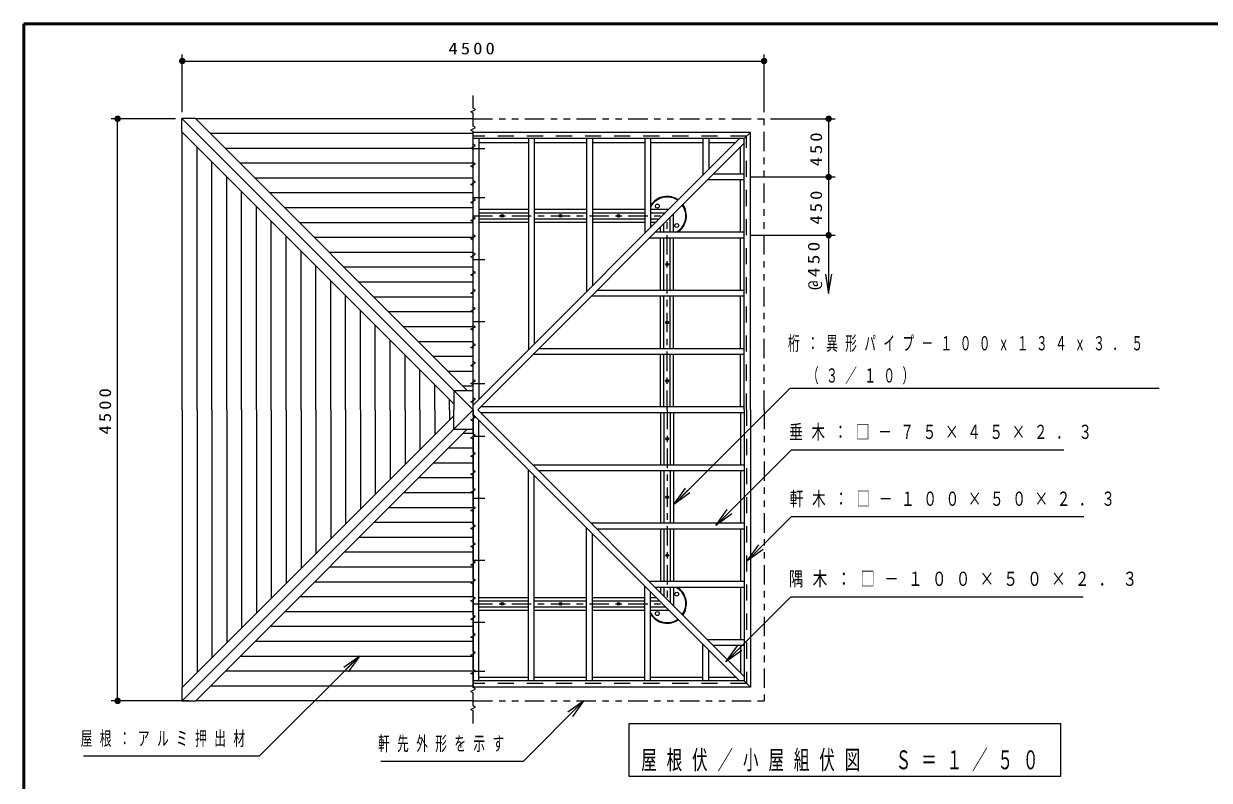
# Model space of a CAD drawing. Units: millimetres on the paper, with parts at other scales. Extents: x -365 to 0, y 0 to 257.
# Drawn here: x -365 to -181.6, y 140 to 257 of the extents above; entities that cross this region are included whole.
import ezdxf

# ---------------------------------------------------------------- set-up
doc = ezdxf.new("R2010")
doc.units = ezdxf.units.MM
for name, pattern in [('USER1', [4.5, 2.5, -2]), ('USER2', [6, 3, -1, 1, -1]), ('USER3', [8, 3, -1, 1, -1, 1, -1])]:
    doc.linetypes.add(name, pattern=pattern)
doc.layers.add('1_50', color=7, linetype='Continuous', lineweight=25)
doc.layers.add('NAKAMURA図枠', color=7, linetype='Continuous', lineweight=13)
doc.styles.add('ＭＳ ゴシック', font='')
doc.styles.get('ＭＳ ゴシック').set_extended_font_data('MS Gothic')

# ---------------------------------------------------------------- blocks, each defined once
blk = doc.blocks.new('filled_dot')
at = {"color": 0, "linetype": 'Continuous', "lineweight": -2, "const_width": 1.25}
blk.add_lwpolyline([(-0.625, 0, 1), (0.625, 0, 1)], format="xyb", close=True, dxfattribs=at)
blk = doc.blocks.new('open_arrow')
at = {"color": 0, "linetype": 'Continuous', "lineweight": -2}
blk.add_lwpolyline([(7.5, 1.25), (0, 0), (7.5, -1.25)], dxfattribs=at)

msp = doc.modelspace()

# ---------------------------------------------------------------- linework, layer by layer
at = {"layer": '1_50', "lineweight": 13}
for p, q in [((-340.468, 243.303), (-340.468, 252.233)), ((-250.467, 243.303), (-250.467, 252.233)), ((-340.468, 251.233), (-250.467, 251.233)), ((-341.514, 242.303), (-351.468, 242.303)), ((-350.468, 152.303), (-350.468, 242.303)), ((-249.467, 242.303), (-239.467, 242.303)), ((-240.467, 242.303), (-240.467, 233.303)), ((-252.54, 233.303), (-239.467, 233.303)), ((-240.467, 233.303), (-240.467, 224.303)), ((-252.54, 224.303), (-239.467, 224.303)), ((-240.467, 224.303), (-240.467, 215.303)), ((-264.405, 182.69), (-262.638, 185.165)), ((-264.405, 182.69), (-262.284, 184.811)), ((-261.931, 184.457), (-264.405, 182.69)), ((-257.918, 179.432), (-256.15, 181.907)), ((-257.918, 179.432), (-255.796, 181.553)), ((-255.443, 181.199), (-257.918, 179.432)), ((-253.059, 173.942), (-251.293, 176.419)), ((-253.059, 173.942), (-250.939, 176.066)), ((-250.586, 175.713), (-253.059, 173.942)), ((-256.353, 158.316), (-254.593, 160.796)), ((-256.353, 158.316), (-254.238, 160.443)), ((-253.883, 160.09), (-256.353, 158.316)), ((-315.494, 157.493), (-313.019, 159.261)), ((-313.019, 159.261), (-315.141, 157.14)), ((-313.019, 159.261), (-314.787, 156.786)), ((-339.382, 152.303), (-351.468, 152.303)), ((-280.798, 150.584), (-278.323, 152.352)), ((-278.323, 152.352), (-280.444, 150.23)), ((-278.323, 152.352), (-280.091, 149.877)), ((-271.373, 148.775), (-271.373, 140.642)), ((-204.573, 148.775), (-271.373, 148.775)), ((-204.573, 140.642), (-204.573, 148.775)), ((-271.373, 140.642), (-204.573, 140.642))]:
    msp.add_line(p, q, dxfattribs=at)
at = {"layer": '1_50', "color": 131, "lineweight": 13}
for p, q in [((-338.428, 242.35), (-340.514, 242.35)), ((-340.514, 240.264), (-340.514, 242.35)), ((-340.514, 154.342), (-340.514, 152.256)), ((-338.428, 152.256), (-340.514, 152.256))]:
    msp.add_line(p, q, dxfattribs=at)
at = {"layer": '1_50', "color": 131}
for p, q in [((-298.467, 200.303), (-340.514, 242.35)), ((-296.382, 200.303), (-338.428, 242.35)), ((-298.467, 198.217), (-340.514, 240.264)), ((-298.467, 196.389), (-340.514, 154.342)), ((-298.467, 194.303), (-340.514, 152.256)), ((-296.382, 194.303), (-338.428, 152.256))]:
    msp.add_line(p, q, dxfattribs=at)
at = {"layer": '1_50', "color": 4}
for p, q in [((-295.467, 242.303), (-338.382, 242.303)), ((-340.468, 197.303), (-340.468, 240.217)), ((-340.468, 197.303), (-340.468, 154.389)), ((-295.467, 152.303), (-338.382, 152.303))]:
    msp.add_line(p, q, dxfattribs=at)
at = {"layer": '1_50', "linetype": 'USER3', "lineweight": 13}
for p, q in [((-295.467, 242.303), (-250.467, 242.303)), ((-250.467, 197.303), (-250.467, 242.303)), ((-250.467, 197.303), (-250.467, 152.303)), ((-295.467, 152.303), (-250.467, 152.303))]:
    msp.add_line(p, q, dxfattribs=at)
at = {"layer": '1_50', "color": 12}
for p, q in [((-295.467, 240.024), (-336.102, 240.024)), ((-338.188, 197.303), (-338.188, 237.938)), ((-295.467, 237.725), (-333.803, 237.725)), ((-335.889, 197.303), (-335.889, 235.639)), ((-295.467, 235.426), (-331.505, 235.426)), ((-333.591, 197.303), (-333.591, 233.34)), ((-295.467, 233.127), (-329.206, 233.127)), ((-331.292, 197.303), (-331.292, 231.041)), ((-295.467, 230.829), (-326.907, 230.829)), ((-328.993, 197.303), (-328.993, 228.743)), ((-295.467, 228.53), (-324.608, 228.53)), ((-326.694, 197.303), (-326.694, 226.444)), ((-295.467, 226.231), (-322.309, 226.231)), ((-324.395, 197.303), (-324.395, 224.145)), ((-295.467, 223.932), (-320.011, 223.932)), ((-322.097, 197.303), (-322.097, 221.846)), ((-295.467, 221.633), (-317.712, 221.633)), ((-319.798, 197.303), (-319.798, 219.548)), ((-295.467, 219.335), (-315.413, 219.335)), ((-317.499, 197.303), (-317.499, 217.249)), ((-295.467, 217.036), (-313.114, 217.036)), ((-315.2, 197.303), (-315.2, 214.95)), ((-295.467, 214.737), (-310.816, 214.737)), ((-312.902, 197.303), (-312.902, 212.651)), ((-295.467, 212.438), (-308.517, 212.438)), ((-310.603, 197.303), (-310.603, 210.352)), ((-295.467, 210.14), (-306.218, 210.14)), ((-308.304, 197.303), (-308.304, 208.054)), ((-295.467, 207.841), (-303.919, 207.841)), ((-306.005, 197.303), (-306.005, 205.755)), ((-295.467, 205.542), (-301.62, 205.542)), ((-303.706, 197.303), (-303.706, 203.456)), ((-295.467, 203.243), (-299.322, 203.243)), ((-301.408, 197.303), (-301.408, 201.157)), ((-295.467, 200.944), (-297.023, 200.944)), ((-299.109, 197.303), (-299.109, 198.858)), ((-338.188, 197.303), (-338.188, 156.668)), ((-335.889, 197.303), (-335.889, 158.967)), ((-333.591, 197.303), (-333.591, 161.266)), ((-331.292, 197.303), (-331.292, 163.565)), ((-328.993, 197.303), (-328.993, 165.864)), ((-326.694, 197.303), (-326.694, 168.162)), ((-324.395, 197.303), (-324.395, 170.461)), ((-322.097, 197.303), (-322.097, 172.76)), ((-319.798, 197.303), (-319.798, 175.059)), ((-317.499, 197.303), (-317.499, 177.357)), ((-315.2, 197.303), (-315.2, 179.656)), ((-312.902, 197.303), (-312.902, 181.955)), ((-310.603, 197.303), (-310.603, 184.254)), ((-308.304, 197.303), (-308.304, 186.553)), ((-306.005, 197.303), (-306.005, 188.851)), ((-303.706, 197.303), (-303.706, 191.15)), ((-301.408, 197.303), (-301.408, 193.449)), ((-299.109, 197.303), (-299.109, 195.748)), ((-295.467, 193.662), (-297.023, 193.662)), ((-295.467, 191.363), (-299.322, 191.363)), ((-295.467, 189.064), (-301.62, 189.064)), ((-295.467, 186.765), (-303.919, 186.765)), ((-295.467, 184.467), (-306.218, 184.467)), ((-295.467, 182.168), (-308.517, 182.168)), ((-295.467, 179.869), (-310.816, 179.869)), ((-295.467, 177.57), (-313.114, 177.57)), ((-295.467, 175.271), (-315.413, 175.271)), ((-295.467, 172.973), (-317.712, 172.973)), ((-295.467, 170.674), (-320.011, 170.674)), ((-295.467, 168.375), (-322.309, 168.375)), ((-295.467, 166.076), (-324.608, 166.076)), ((-295.467, 163.778), (-326.907, 163.778)), ((-295.467, 161.479), (-329.206, 161.479)), ((-295.467, 159.18), (-331.505, 159.18)), ((-295.467, 156.881), (-333.803, 156.881)), ((-295.467, 154.582), (-336.102, 154.582))]:
    msp.add_line(p, q, dxfattribs=at)
at = {"layer": '1_50'}
for p, q in [((-295.467, 197.303), (-295.467, 240.188)), ((-252.582, 240.188), (-295.467, 240.188)), ((-253.54, 239.23), (-295.467, 239.23)), ((-254.247, 239.23), (-295.467, 198.01)), ((-253.54, 238.523), (-294.76, 197.303)), ((-294.567, 239.23), (-294.567, 198.91)), ((-294.567, 238.656), (-286.917, 238.656)), ((-286.917, 239.23), (-286.917, 206.56)), ((-286.017, 239.23), (-286.017, 207.46)), ((-286.017, 238.656), (-277.917, 238.656)), ((-277.917, 239.23), (-277.917, 215.56)), ((-277.017, 239.23), (-277.017, 216.46)), ((-277.017, 238.656), (-268.917, 238.656)), ((-268.917, 239.23), (-268.917, 224.56)), ((-268.017, 239.23), (-268.017, 225.46)), ((-268.017, 238.656), (-259.917, 238.656)), ((-259.917, 239.23), (-259.917, 233.56)), ((-259.017, 239.23), (-259.017, 234.46)), ((-259.017, 238.656), (-254.822, 238.656)), ((-252.582, 240.188), (-253.54, 239.23)), ((-253.54, 197.303), (-253.54, 239.23)), ((-252.582, 197.303), (-252.582, 240.188)), ((-254.115, 233.753), (-254.115, 237.949)), ((-253.54, 233.753), (-258.31, 233.753)), ((-253.54, 232.853), (-259.21, 232.853)), ((-254.115, 224.753), (-254.115, 232.853)), ((-294.567, 228.303), (-286.917, 228.303)), ((-294.567, 227.782), (-286.917, 227.782)), ((-286.017, 228.303), (-277.917, 228.303)), ((-286.017, 227.782), (-277.917, 227.782)), ((-277.017, 228.303), (-268.917, 228.303)), ((-277.017, 227.782), (-268.917, 227.782)), ((-268.017, 228.303), (-265.175, 228.303)), ((-268.017, 227.782), (-265.696, 227.782)), ((-264.468, 224.753), (-264.468, 227.596)), ((-294.567, 226.824), (-286.917, 226.824)), ((-294.567, 226.303), (-286.917, 226.303)), ((-286.017, 226.824), (-277.917, 226.824)), ((-286.017, 226.303), (-277.917, 226.303)), ((-277.017, 226.824), (-268.917, 226.824)), ((-277.017, 226.303), (-268.917, 226.303)), ((-268.017, 226.824), (-266.654, 226.824)), ((-268.017, 226.303), (-267.175, 226.303)), ((-265.946, 224.753), (-265.946, 226.117)), ((-264.989, 224.753), (-264.989, 227.075)), ((-253.54, 223.853), (-268.21, 223.853)), ((-253.54, 224.753), (-267.31, 224.753)), ((-266.468, 224.753), (-266.468, 225.596)), ((-266.468, 215.753), (-266.468, 223.853)), ((-265.946, 215.753), (-265.946, 223.853)), ((-264.989, 215.753), (-264.989, 223.853)), ((-264.468, 215.753), (-264.468, 223.853)), ((-254.115, 215.753), (-254.115, 223.853)), ((-253.54, 214.853), (-277.21, 214.853)), ((-253.54, 215.753), (-276.31, 215.753)), ((-266.468, 206.753), (-266.468, 214.853)), ((-265.946, 206.753), (-265.946, 214.853)), ((-264.989, 206.753), (-264.989, 214.853)), ((-264.468, 206.753), (-264.468, 214.853)), ((-254.115, 206.753), (-254.115, 214.853)), ((-253.54, 205.853), (-286.21, 205.853)), ((-253.54, 206.753), (-285.31, 206.753)), ((-266.468, 197.753), (-266.468, 205.853)), ((-265.946, 197.753), (-265.946, 205.853)), ((-264.989, 197.753), (-264.989, 205.853)), ((-264.468, 197.753), (-264.468, 205.853)), ((-254.115, 197.753), (-254.115, 205.853)), ((-295.467, 197.303), (-295.467, 154.418)), ((-254.247, 155.376), (-295.467, 196.596)), ((-253.54, 156.083), (-294.76, 197.303)), ((-253.54, 197.753), (-294.31, 197.753)), ((-253.54, 196.853), (-294.31, 196.853)), ((-266.468, 196.853), (-266.468, 188.753)), ((-265.946, 196.853), (-265.946, 188.753)), ((-264.989, 196.853), (-264.989, 188.753)), ((-264.468, 196.853), (-264.468, 188.753)), ((-254.115, 196.853), (-254.115, 188.753)), ((-253.54, 197.303), (-253.54, 155.376)), ((-252.582, 197.303), (-252.582, 154.418)), ((-294.567, 155.376), (-294.567, 195.696)), ((-286.917, 155.376), (-286.917, 188.046)), ((-253.54, 188.753), (-286.21, 188.753)), ((-286.017, 155.376), (-286.017, 187.146)), ((-253.54, 187.853), (-285.31, 187.853)), ((-266.468, 187.853), (-266.468, 179.753)), ((-265.946, 187.853), (-265.946, 179.753)), ((-264.989, 187.853), (-264.989, 179.753)), ((-264.468, 187.853), (-264.468, 179.753)), ((-254.115, 187.853), (-254.115, 179.753)), ((-253.54, 179.753), (-277.21, 179.753)), ((-277.917, 155.376), (-277.917, 179.046)), ((-277.017, 155.376), (-277.017, 178.146)), ((-253.54, 178.853), (-276.31, 178.853)), ((-266.468, 178.853), (-266.468, 170.753)), ((-265.946, 178.853), (-265.946, 170.753)), ((-264.989, 178.853), (-264.989, 170.753)), ((-264.468, 178.853), (-264.468, 170.753)), ((-254.115, 178.853), (-254.115, 170.753)), ((-253.54, 170.753), (-268.21, 170.753)), ((-268.917, 155.376), (-268.917, 170.046)), ((-268.017, 155.376), (-268.017, 169.146)), ((-253.54, 169.853), (-267.31, 169.853)), ((-266.468, 169.853), (-266.468, 169.01)), ((-265.946, 169.853), (-265.946, 168.489)), ((-264.989, 169.853), (-264.989, 167.531)), ((-264.468, 169.853), (-264.468, 167.01)), ((-254.115, 169.853), (-254.115, 161.753)), ((-294.567, 168.303), (-286.917, 168.303)), ((-294.567, 167.782), (-286.917, 167.782)), ((-286.017, 168.303), (-277.917, 168.303)), ((-286.017, 167.782), (-277.917, 167.782)), ((-277.017, 168.303), (-268.917, 168.303)), ((-277.017, 167.782), (-268.917, 167.782)), ((-268.017, 168.303), (-267.175, 168.303)), ((-268.017, 167.782), (-266.654, 167.782)), ((-294.567, 166.824), (-286.917, 166.824)), ((-294.567, 166.303), (-286.917, 166.303)), ((-286.017, 166.824), (-277.917, 166.824)), ((-286.017, 166.303), (-277.917, 166.303)), ((-277.017, 166.824), (-268.917, 166.824)), ((-277.017, 166.303), (-268.917, 166.303)), ((-268.017, 166.824), (-265.696, 166.824)), ((-268.017, 166.303), (-265.175, 166.303)), ((-253.54, 161.753), (-259.21, 161.753)), ((-259.917, 155.376), (-259.917, 161.046)), ((-259.017, 155.376), (-259.017, 160.146)), ((-253.54, 160.853), (-258.31, 160.853)), ((-254.115, 160.853), (-254.115, 156.658)), ((-294.567, 155.95), (-286.917, 155.95)), ((-286.017, 155.95), (-277.917, 155.95)), ((-277.017, 155.95), (-268.917, 155.95)), ((-268.017, 155.95), (-259.917, 155.95)), ((-259.017, 155.95), (-254.822, 155.95)), ((-253.54, 155.376), (-295.467, 155.376)), ((-252.582, 154.418), (-295.467, 154.418)), ((-252.582, 154.418), (-253.54, 155.376))]:
    msp.add_line(p, q, dxfattribs=at)
at = {"layer": '1_50', "linetype": 'USER1', "lineweight": 13}
for p, q in [((-253.157, 239.614), (-295.467, 239.614)), ((-253.157, 197.303), (-253.157, 239.614)), ((-253.157, 197.303), (-253.157, 154.993)), ((-253.157, 154.993), (-295.467, 154.993))]:
    msp.add_line(p, q, dxfattribs=at)
at = {"layer": '1_50', "linetype": 'USER2', "lineweight": 13}
for p, q in [((-295.467, 237.691), (-293.671, 237.691)), ((-295.467, 230.113), (-293.671, 230.113)), ((-295.467, 227.303), (-265.468, 227.303)), ((-265.468, 197.303), (-265.468, 227.303)), ((-295.467, 220.534), (-293.671, 220.534)), ((-295.467, 210.956), (-293.671, 210.956)), ((-295.467, 201.378), (-293.671, 201.378)), ((-265.468, 197.303), (-265.468, 167.303)), ((-295.467, 193.228), (-293.671, 193.228)), ((-295.467, 183.65), (-293.671, 183.65)), ((-295.467, 174.072), (-293.671, 174.072)), ((-295.467, 167.303), (-265.468, 167.303)), ((-295.467, 164.493), (-293.671, 164.493)), ((-295.467, 156.915), (-293.671, 156.915))]:
    msp.add_line(p, q, dxfattribs=at)
at = {"layer": '1_50', "color": 2}
for p, q in [((-298.467, 200.303), (-298.467, 197.303)), ((-298.467, 200.303), (-295.467, 200.303)), ((-295.467, 197.303), (-298.467, 200.303)), ((-298.467, 194.303), (-298.467, 197.303)), ((-295.467, 197.303), (-298.467, 194.303)), ((-298.467, 194.303), (-295.467, 194.303))]:
    msp.add_line(p, q, dxfattribs=at)
at = {"layer": '1_50'}
msp.add_lwpolyline([(-295.467, 148.815), (-295.467, 150.76), (-295.814, 150.96), (-295.121, 151.36), (-295.467, 151.56), (-295.467, 153.56), (-295.814, 153.76), (-295.121, 154.16), (-295.467, 154.36), (-295.467, 156.36), (-295.814, 156.56), (-295.121, 156.96), (-295.467, 157.16), (-295.467, 159.16), (-295.814, 159.36), (-295.121, 159.76), (-295.467, 159.96), (-295.467, 161.96), (-295.814, 162.16), (-295.121, 162.56), (-295.467, 162.76), (-295.467, 164.76), (-295.814, 164.96), (-295.121, 165.36), (-295.467, 165.56), (-295.467, 167.56), (-295.814, 167.76), (-295.121, 168.16), (-295.467, 168.36), (-295.467, 170.36), (-295.814, 170.56), (-295.121, 170.96), (-295.467, 171.16), (-295.467, 173.16), (-295.814, 173.36), (-295.121, 173.76), (-295.467, 173.96), (-295.467, 175.96), (-295.814, 176.16), (-295.121, 176.56), (-295.467, 176.76), (-295.467, 178.76), (-295.814, 178.96), (-295.121, 179.36), (-295.467, 179.56), (-295.467, 181.56), (-295.814, 181.76), (-295.121, 182.16), (-295.467, 182.36), (-295.467, 184.36), (-295.814, 184.56), (-295.121, 184.96), (-295.467, 185.16), (-295.467, 187.16), (-295.814, 187.36), (-295.121, 187.76), (-295.467, 187.96), (-295.467, 189.96), (-295.814, 190.16), (-295.121, 190.56), (-295.467, 190.76), (-295.467, 192.76), (-295.814, 192.96), (-295.121, 193.36), (-295.467, 193.56), (-295.467, 195.56), (-295.814, 195.76), (-295.121, 196.16), (-295.467, 196.36), (-295.467, 198.36), (-295.814, 198.56), (-295.121, 198.96), (-295.467, 199.16), (-295.467, 201.16), (-295.814, 201.36), (-295.121, 201.76), (-295.467, 201.96), (-295.467, 203.96), (-295.814, 204.16), (-295.121, 204.56), (-295.467, 204.76), (-295.467, 206.76), (-295.814, 206.96), (-295.121, 207.36), (-295.467, 207.56), (-295.467, 209.56), (-295.814, 209.76), (-295.121, 210.16), (-295.467, 210.36), (-295.467, 212.36), (-295.814, 212.56), (-295.121, 212.96), (-295.467, 213.16), (-295.467, 215.16), (-295.814, 215.36), (-295.121, 215.76), (-295.467, 215.96), (-295.467, 217.96), (-295.814, 218.16), (-295.121, 218.56), (-295.467, 218.76), (-295.467, 220.76), (-295.814, 220.96), (-295.121, 221.36), (-295.467, 221.56), (-295.467, 223.56), (-295.814, 223.76), (-295.121, 224.16), (-295.467, 224.36), (-295.467, 226.36), (-295.814, 226.56), (-295.121, 226.96), (-295.467, 227.16), (-295.467, 229.16), (-295.814, 229.36), (-295.121, 229.76), (-295.467, 229.96), (-295.467, 231.96), (-295.814, 232.16), (-295.121, 232.56), (-295.467, 232.76), (-295.467, 234.76), (-295.814, 234.96), (-295.121, 235.36), (-295.467, 235.56), (-295.467, 237.56), (-295.814, 237.76), (-295.121, 238.16), (-295.467, 238.36), (-295.467, 240.36), (-295.814, 240.56), (-295.121, 240.96), (-295.467, 241.16), (-295.467, 243.16), (-295.814, 243.36), (-295.121, 243.76), (-295.467, 243.96), (-295.467, 245.905)], dxfattribs=at)
at = {"layer": '1_50', "lineweight": 13}
for points in [[(-264.405, 182.69), (-246.428, 200.667), (-189.341, 200.667)], [(-257.918, 179.432), (-246.225, 191.125), (-204.091, 191.125)], [(-253.059, 173.942), (-246.229, 180.786), (-201.001, 180.786)], [(-256.353, 158.316), (-246.32, 168.405), (-201.114, 168.405)], [(-313.019, 159.261), (-328.552, 143.728), (-355.757, 143.728)], [(-278.323, 152.352), (-287.743, 142.931), (-309.76, 142.931)]]:
    msp.add_lwpolyline(points, dxfattribs=at)
at = {"layer": '1_50'}
for centre, radius in [((-290.967, 227.303), 0.21), ((-281.967, 227.303), 0.21), ((-272.967, 227.303), 0.21), ((-266.968, 228.803), 0.3), ((-263.968, 225.803), 0.3), ((-265.468, 219.803), 0.21), ((-265.468, 210.803), 0.21), ((-265.468, 201.803), 0.21), ((-265.468, 192.803), 0.21), ((-265.468, 183.803), 0.21), ((-265.468, 174.803), 0.21), ((-263.968, 168.803), 0.3), ((-290.967, 167.303), 0.21), ((-281.967, 167.303), 0.21), ((-272.967, 167.303), 0.21), ((-266.968, 165.803), 0.3)]:
    msp.add_circle(centre, radius, dxfattribs=at)
for centre, radius, start, end in [((-265.468, 227.303), 3, 53.60843, 148.19574), ((-265.468, 227.303), 2.9, 53.90765, 151.54106), ((-265.468, 227.303), 2.9, 298.44439, 36.09207), ((-265.468, 227.303), 3, 301.79154, 36.39129), ((-265.468, 167.303), 2.9, 323.90793, 61.55561), ((-265.468, 167.303), 3, 323.60871, 58.20846), ((-265.468, 167.303), 2.9, 208.45894, 306.09235), ((-265.468, 167.303), 3, 211.80426, 306.39157)]:
    msp.add_arc(centre, radius, start, end, dxfattribs=at)
at = {"layer": 'NAKAMURA図枠', "lineweight": 50}
for p, q in [((-365, 257), (-365, 0)), ((0, 257), (-365, 257))]:
    msp.add_line(p, q, dxfattribs=at)

# ---------------------------------------------------------------- block references
at = {"layer": '1_50', "lineweight": 13, "xscale": 0.4, "yscale": 0.4}
msp.add_blockref('filled_dot', (-340.468, 251.233), dxfattribs=at)
at = {"layer": '1_50', "lineweight": 13}
for name, p, xscale, yscale, rotation in [('filled_dot', (-250.467, 251.233), 0.4, 0.4, 180), ('filled_dot', (-350.468, 242.303), 0.4, 0.4, 270), ('filled_dot', (-240.467, 242.303), 0.4, 0.4, 270), ('filled_dot', (-240.467, 233.303), 0.4, 0.4, 90), ('filled_dot', (-240.467, 233.303), 0.4, 0.4, 270), ('filled_dot', (-240.467, 224.303), 0.4, 0.4, 90), ('filled_dot', (-240.467, 224.303), 0.399, 0.399, 270), ('open_arrow', (-240.467, 215.303), 0.399, 0.399, 90), ('filled_dot', (-350.468, 152.303), 0.4, 0.4, 90)]:
    msp.add_blockref(name, p, dxfattribs=dict(at, xscale=xscale, yscale=yscale, rotation=rotation))

# ---------------------------------------------------------------- texts
at = {"layer": '1_50', "style": 'ＭＳ ゴシック'}
for s, insert, char_height, attachment_point in [('\\T1.33;\\W1.15;4500', (-295.468, 252.233), 1.833, 8), ('\\T1.64;\\W0.6;桁：異形パイプ－１００ｘ１３４ｘ３．５', (-246.757, 207.467), 2.199, 4), ('\\T1.64;\\W0.6;\u3000（３／１０）\u3000\u3000\u3000\u3000\u3000\u3000\u3000\u3000\u3000\u3000\u3000\u3000', (-246.757, 202.467), 2.199, 4), ('\\T1.64;\\W0.7;垂木：□－７５×４５×２．３', (-246.573, 193.775), 2.199, 4), ('\\T1.64;\\W0.7;軒木：□－１００×５０×２．３', (-246.476, 183.436), 2.199, 4), ('\\T1.64;\\W0.75;隅木：□－１００×５０×２．３', (-246.624, 171.055), 2.199, 4), ('\\T1.64;\\W0.6;屋根：アルミ押出材', (-356.174, 146.378), 2.199, 4), ('\\T1.64;\\W0.6;軒先外形を示す', (-310.177, 145.581), 2.199, 4), ('\\T1.64;\\W0.6;屋根伏／小屋組伏図\u3000Ｓ＝１／５０', (-237.973, 141.375), 2.933, 8)]:
    msp.add_mtext(s, dxfattribs=dict(at, insert=insert, char_height=char_height, attachment_point=attachment_point))
at = {"layer": '1_50', "char_height": 1.833, "attachment_point": 8, "rotation": 90, "style": 'ＭＳ ゴシック'}
for s, insert in [('\\T1.33;\\W1.15;450', (-241.467, 237.803)), ('\\T1.33;\\W1.15;450', (-241.467, 228.803)), ('\\T1.33;\\W1.2;@450', (-241.467, 219.803)), ('\\T1.33;\\W1.15;4500', (-351.468, 197.303))]:
    msp.add_mtext(s, dxfattribs=dict(at, insert=insert))

doc.saveas('drawing.dxf')
